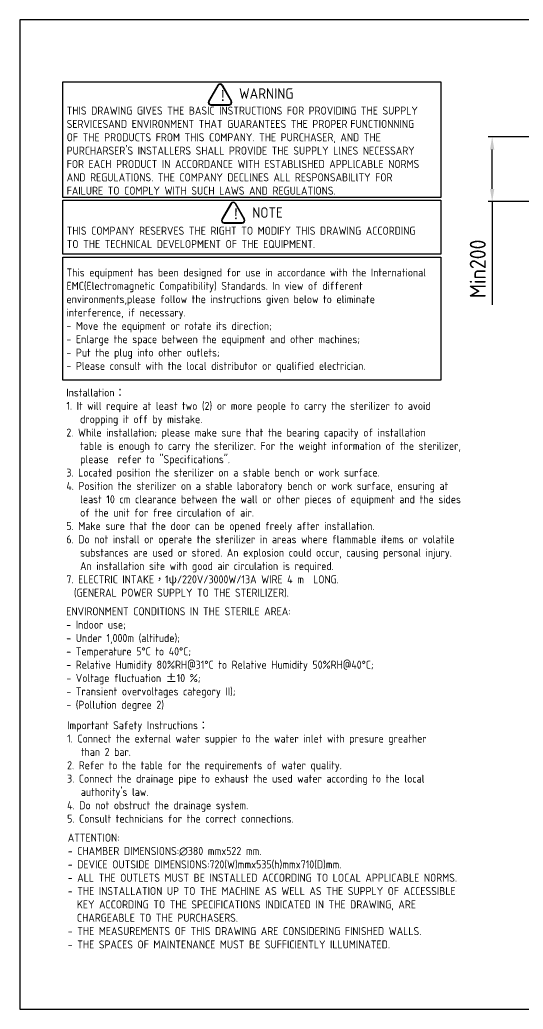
# Model space of a CAD drawing. Header units: millimetres. Extents: x 0 to 4395, y 0 to 3090.
# Drawn here: x 0 to 1574, y 0 to 3090 of the extents above; entities that cross this region are included whole.
import ezdxf

# ---------------------------------------------------------------- set-up
doc = ezdxf.new("R2010")
doc.units = ezdxf.units.MM
doc.header["$LTSCALE"] = 10
doc.header["$PDSIZE"] = -1
doc.layers.add('D', color=102, linetype='Continuous')
doc.styles.add('STU25', font='isocp2.shx')
doc.dimstyles.new('STU25', dxfattribs={"dimscale": 20, "dimtxt": 2.5, "dimasz": 2, "dimexe": 0.6, "dimexo": 1, "dimgap": 1, "dimtad": 1, "dimdsep": 46, "dimtxsty": 'STU25', "dimcen": 2, "dimazin": 2, "dimtfac": 1, "dimtmove": 0, "dimatfit": 3, "dimfxl": 0, "dimtolj": 1, "dimtzin": 0, "dimarcsym": 0})

# ---------------------------------------------------------------- blocks, each defined once
blk = doc.blocks.new('*D15')
at = {"layer": 'D', "color": 0, "lineweight": -2}
for p, q in [((1719.7, 2724.8), (1464.4, 2724.8)), ((1476.4, 2562), (1476.4, 2684.8)), ((1823.2, 2522), (1464.4, 2522)), ((1476.4, 2522), (1476.4, 2199.7))]:
    blk.add_line(p, q, dxfattribs=at)
at = {"layer": 'D', "color": 0}
for points in [[(1483.1, 2684.8), (1469.8, 2684.8), (1476.4, 2724.8)], [(1469.8, 2562), (1483.1, 2562), (1476.4, 2522)]]:
    blk.add_solid(points, dxfattribs=at)
at = {"layer": 'Defpoints', "color": 0}
for p in [(1476.4, 2724.8), (1739.7, 2724.8), (1843.2, 2522)]:
    blk.add_point(p, dxfattribs=at)
at = {"layer": 'D', "color": 0, "insert": (1431.4, 2312.2), "char_height": 50, "attachment_point": 5, "rotation": 90, "style": 'STU25'}
blk.add_mtext('\\A1;Min200', dxfattribs=at)

msp = doc.modelspace()

# ---------------------------------------------------------------- hatches: boundary and pattern name
at = {"layer": 'D'}
h = msp.add_hatch(color=11, dxfattribs=at)
edge = h.paths.add_edge_path()
edge.add_line((618.778, 2885.601), (590.325, 2836.319))
edge.add_arc((597.542, 2832.152), 8.333, 150, 270)
edge.add_line((597.542, 2823.819), (654.448, 2823.819))
edge.add_arc((654.448, 2832.152), 8.333, 270, 390)
edge.add_line((661.665, 2836.319), (633.212, 2885.601))
edge.add_arc((625.995, 2881.434), 8.333, 30, 150)
edge = h.paths.add_edge_path(flags=16)
edge.add_arc((625.995, 2881.434), 6.667, 30, 150)
edge.add_line((620.222, 2884.768), (591.769, 2835.486))
edge.add_arc((597.542, 2832.152), 6.667, 150, 270)
edge.add_line((597.542, 2825.486), (654.448, 2825.486))
edge.add_arc((654.448, 2832.152), 6.667, 270, 390)
edge.add_line((660.222, 2835.486), (631.769, 2884.768))
h = msp.add_hatch(color=11, dxfattribs=at)
edge = h.paths.add_edge_path()
edge.add_ellipse((638.55, 2463.197), major_axis=(8.333, 0), ratio=1, start_angle=150, end_angle=270)
edge.add_line((638.55, 2454.864), (695.456, 2454.864))
edge.add_ellipse((695.456, 2463.197), major_axis=(8.333, 0), ratio=1, start_angle=270, end_angle=390)
edge.add_line((702.673, 2467.364), (674.22, 2516.646))
edge.add_ellipse((667.003, 2512.479), major_axis=(8.333, 0), ratio=1, start_angle=30, end_angle=150)
edge.add_line((659.787, 2516.646), (631.334, 2467.364))
edge = h.paths.add_edge_path(flags=16)
edge.add_ellipse((638.55, 2463.197), major_axis=(6.667, 0), ratio=1, start_angle=150, end_angle=270)
edge.add_line((638.55, 2456.531), (695.456, 2456.531))
edge.add_ellipse((695.456, 2463.197), major_axis=(6.667, 0), ratio=1, start_angle=270, end_angle=390)
edge.add_line((701.23, 2466.531), (672.777, 2515.813))
edge.add_ellipse((667.003, 2512.479), major_axis=(6.667, 0), ratio=1, start_angle=30, end_angle=150)
edge.add_line((661.23, 2515.813), (632.777, 2466.531))

# ---------------------------------------------------------------- linework, layer by layer
at = {"layer": 'D', "color": 11}
for p, q in [((618.778, 2885.601), (590.325, 2836.319)), ((620.222, 2884.768), (591.769, 2835.486)), ((631.769, 2884.768), (660.222, 2835.486)), ((633.212, 2885.601), (661.665, 2836.319)), ((597.542, 2825.486), (654.448, 2825.486)), ((597.542, 2823.819), (654.448, 2823.819)), ((659.787, 2516.646), (631.334, 2467.364)), ((661.23, 2515.813), (632.777, 2466.531)), ((672.777, 2515.813), (701.23, 2466.531)), ((674.22, 2516.646), (702.673, 2467.364)), ((638.55, 2456.531), (695.456, 2456.531)), ((638.55, 2454.864), (695.456, 2454.864))]:
    msp.add_line(p, q, dxfattribs=at)
for points in [[(134.062, 2896.492), (1315.903, 2896.492), (1315.903, 2534.594), (134.062, 2534.594)], [(134.062, 2526.649), (1316.008, 2526.649), (1316.008, 2358.084), (134.062, 2358.084)], [(134.062, 2348.549), (1315.903, 2348.549), (1315.903, 1964.177), (134.062, 1964.177)]]:
    msp.add_lwpolyline(points, close=True, dxfattribs=at)
for centre, radius, start, end in [((625.995, 2881.434), 8.333, 30, 150), ((625.995, 2881.434), 6.667, 30, 150), ((597.542, 2832.152), 8.333, 150, 270), ((597.542, 2832.152), 6.667, 150, 270), ((654.448, 2832.152), 8.333, 270, 30), ((654.448, 2832.152), 6.667, 270, 30), ((667.003, 2512.479), 8.333, 30, 150), ((667.003, 2512.479), 6.667, 30, 150), ((638.55, 2463.197), 8.333, 150, 270), ((638.55, 2463.197), 6.667, 150, 270), ((695.456, 2463.197), 8.333, 270, 30), ((695.456, 2463.197), 6.667, 270, 30)]:
    msp.add_arc(centre, radius, start, end, dxfattribs=at)
at = {"layer": 'Defpoints', "color": 6}
msp.add_lwpolyline([(0, 3090), (0, 0), (4395, 0), (4395, 3090)], close=True, dxfattribs=at)

# ---------------------------------------------------------------- texts
at = {"layer": 'D', "color": 11, "attachment_point": 1, "style": 'STU25'}
for s, insert, char_height in [('WARNING', (685.396, 2876.314), 33), ('{\\f標楷體|b0|i0|c136|p65;!}', (623.225, 2869.858), 33.33333), ("\\PTHIS DRAWING GIVES THE BASIC INSTRUCTIONS FOR PROVIDING THE SUPPLY \\PSERVICESAND ENVIRONMENT THAT GUARANTEES THE PROPER{\\f????|b0|i0|c0|p54; }FUNCTIONNING \\POF THE PRODUCTS FROM THIS COMPANY. THE PURCHASER, AND THE \\PPURCHARSER'S INSTALLERS SHALL PROVIDE THE SUPPLY LlNES NECESSARY \\PFOR EACH PRODUCT IN ACCORDANCE WITH ESTABLlSHED APPLlCABLE NORMS \\PAND REGULATIONS. THE COMPANY DECLlNES ALL RESPONSABILlTY FOR \\PFAILURE TO COMPLY WITH SUCH LAWS AND REGULATIONS.\\P\\P\\PTHIS COMPANY RESERVES THE RIGHT TO MODIFY THIS DRAWING ACCORDING \\PTO THE TECHNICAL DEVELOPMENT OF THE EQUIPMENT.", (146.686, 2860.549), 25), ('NOTE', (726.404, 2504.5), 33), ('{\\f標楷體|b0|i0|c136|p65;!}', (664.233, 2500.903), 33.33333), ('This equipment has been designed for use in accordance with the International \\PEMC(Electromagnetic Compatibility) Standards. In view of different \\Penvironments,please follow the instructions given below to eliminate \\Pinterference, if necessary.\\P- Move the equipment or rotate its direction;\\P- Enlarge the space between the equipment and other machines;\\P- Put the plug into other outlets;\\P- Please consult with the local distributor or qualified electrician.', (145.988, 2313.306), 25), ('{\\fISOCP2|b1|i0|c0|p2;Installation\\fDFKai-SB|b0|i0|c136|p65;：}\\P1. It will require at least two (2) or more people to carry the sterilizer to avoid\\P   dropping it off by mistake.\\P2. While installation; please make sure that the bearing capacity of installation \\P   table is enough to carry the sterilizer. For the weight information of the sterilizer, \\P   please  refer to "Specifications".\\P3. Located position the sterilizer on a stable bench or work surface.\\P4. Position the sterilizer on a stable laboratory bench or work surface, ensuring at \\P   least 10 cm clearance between the wall or other pieces of equipment and the sides \\P   of the unit for free circulation of air.\\P5. Make sure that the door can be opened freely after installation.\\P6. Do not install or operate the sterilizer in areas where flammable items or volatile \\P   substances are used or stored. An explosion could occur, causing personal injury. \\P   An installation site with good air circulation is required.\\P7. {\\Fisocp2.shx|c1;ELECTRIC INTAKE\\f標楷體|b0|i0|c136|p0;，\\Fisocp2.shx|c1;1\\f標楷體|b0|i0|c136|p0;ψ\\Fisocp2.shx|c1;/220V/3000W/13A WIRE 4 m  LONG. \\P\\f???|b0|i0|c0|p0; \\Fisocp2.shx|c1; (GENERAL POWER SUPPLY TO THE STERILIZER).}', (145.637, 1938.42), 25), ('ENVIRONMENT CONDITIONS IN THE STERILE AREA:\\P- Indoor use;\\P- Under 1,000m (altitude);\\P- Temperature 5%%dC to 40%%dC;\\P- Relative Humidity 80%RH@31%%dC to Relative Humidity 50%RH@40%%dC;\\P- Voltage fluctuation {\\f標楷體|b0|i0|c136|p65;±}10 %;\\P- Transient overvoltages category II);\\P- (Pollution degree 2)', (145.446, 1255.082), 25), ("Important Safety Instructions{\\f標楷體|b0|i0|c136|p65;：\\P}1. Connect the external water suppier to the water inlet with presure greather\\P   than 2 bar.\\P2. Refer to the table for the requirements of water quality.\\P3. Connect the drainage pipe to exhaust the used water according to the local \\P   authority's law.\\P4. Do not obstruct the drainage system.\\P5. Consult technicians for the correct connections.", (148.03, 899.377), 25), ('ATTENTION:\\P{\\Fisocp2.shx|c1;- CHAMBER DIMENSIONS:∅380 mmx522 mm.\\P- DEVICE OUTSIDE DIMENSIONS:\\Fisocp.shx|c1;720\\Fisocp2.shx|c1;(W)mmx535(h)mmx710(D)mm.}\\P- ALL THE OUTLETS MUST BE INSTALLED ACCORDING TO LOCAL APPLICABLE NORMS.\\P- THE INSTALLATION UP TO THE MACHINE AS WELL AS THE SUPPLY OF ACCESSIBLE \\P  KEY ACCORDING TO THE SPECIFICATIONS INDICATED IN THE DRAWING, ARE \\P  CHARGEABLE TO THE PURCHASERS. \\P- THE MEASUREMENTS OF THIS DRAWING ARE CONSIDERING FINISHED WALLS.\\P- THE SPACES OF MAINTENANCE MUST BE SUFFICIENTLY ILLUMINATED.', (150.053, 548.208), 25)]:
    msp.add_mtext(s, dxfattribs=dict(at, insert=insert, char_height=char_height))

# ---------------------------------------------------------------- dimensions: what is measured, and where the dimension line sits
at = {"layer": 'D'}
dim = msp.add_linear_dim(base=(1476.419, 2724.77), p1=(1843.172, 2521.966), p2=(1739.673, 2724.77), angle=90, text='Min200', dimstyle='STU25', override={"dimtxsty": 'STU25'}, dxfattribs=at)
dim.commit()
dim.dimension.update_dxf_attribs({"geometry": '*D15', "text_midpoint": (1476.419, 2312.18), "dimtype": 160})

doc.saveas('drawing.dxf')
